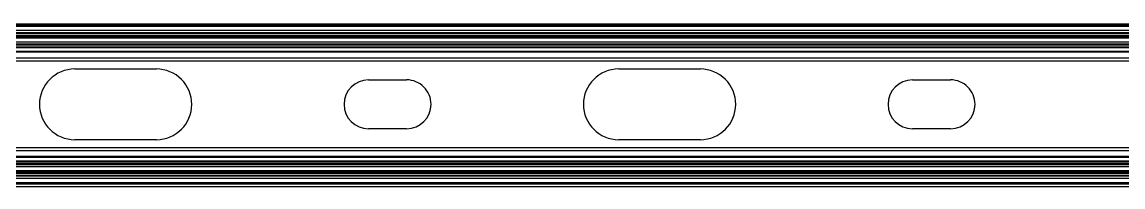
# Model space of a CAD drawing. Header units: inches. Extents: x 17 to 3130, y 15 to 659.
# Drawn here: x 1863.6 to 1964.8, y 334.1 to 349.2 of the extents above; entities that cross this region are included whole.
import ezdxf

# ---------------------------------------------------------------- set-up
doc = ezdxf.new("R2010")
doc.units = ezdxf.units.IN
doc.header["$MEASUREMENT"] = 0
doc.layers.add('MAIN-1', color=7, linetype='Continuous')
doc.layers.add('MAIN-2', color=7, linetype='Continuous')

msp = doc.modelspace()

# ---------------------------------------------------------------- linework, layer by layer
msp.add_line((1642.46998, 348.97272), (2272.46993, 349.23007))
at = {"layer": 'MAIN-1'}
for p, q in [((2272.47184, 347.75919), (1642.46998, 347.75919)), ((1868.50126, 344.90919), (1876.00126, 344.90919)), ((1918.50126, 344.90919), (1926.00126, 344.90919)), ((1895.50126, 343.90919), (1899.00126, 343.90919)), ((1945.50126, 343.90919), (1949.00126, 343.90919)), ((1899.00126, 339.40919), (1895.50126, 339.40919)), ((1949.00126, 339.40919), (1945.50126, 339.40919)), ((1876.00126, 338.40919), (1868.50126, 338.40919)), ((1926.00126, 338.40919), (1918.50126, 338.40919)), ((1642.46998, 335.55919), (2272.48765, 335.55919)), ((2272.4896, 334.05919), (1642.46998, 334.05919))]:
    msp.add_line(p, q, dxfattribs=at)
for centre, radius, start, end in [((1868.50126, 341.65919), 3.25, 90.0000198, 180.0000187), ((1876.00126, 341.65919), 3.25, 359.9999813, 90.0000198), ((1918.50126, 341.65919), 3.25, 90.0000198, 180.0000187), ((1926.00126, 341.65919), 3.25, 359.9999813, 90.0000198), ((1895.50126, 341.65919), 2.25, 90.0000198, 180.0000187), ((1899.00126, 341.65919), 2.25, 359.9999813, 90.0000198), ((1945.50126, 341.65919), 2.25, 90.0000198, 180.0000187), ((1949.00126, 341.65919), 2.25, 359.9999813, 90.0000198), ((1868.50126, 341.65919), 3.25, 180.0000187, 270), ((1876.00126, 341.65919), 3.25, 270, 359.9999813), ((1895.50126, 341.65919), 2.25, 180.0000187, 270), ((1899.00126, 341.65919), 2.25, 270, 359.9999813), ((1918.50126, 341.65919), 3.25, 180.0000187, 270), ((1926.00126, 341.65919), 3.25, 270, 359.9999813), ((1945.50126, 341.65919), 2.25, 180.0000187, 270), ((1949.00126, 341.65919), 2.25, 270, 359.9999813)]:
    msp.add_arc(centre, radius, start, end, dxfattribs=at)
at = {"layer": 'MAIN-2'}
for p, q in [((1642.46998, 349.00919), (2272.47022, 349.00919)), ((1642.46998, 348.97272), (2272.47027, 348.97272)), ((2272.47045, 348.83242), (1642.46998, 348.83242)), ((2272.47093, 348.45919), (1642.46998, 348.45919)), ((1642.46998, 348.25919), (2272.47119, 348.25919)), ((2272.4713, 348.17272), (1642.46998, 348.17272)), ((1642.46998, 348.03242), (2272.47148, 348.03242)), ((1642.46998, 347.94286), (2272.4716, 347.94286)), ((2272.47175, 347.82553), (1642.46998, 347.82553)), ((2272.47185, 347.75165), (1642.46998, 347.75165)), ((1642.46998, 347.3981), (2272.47231, 347.3981)), ((1642.46998, 347.18597), (2272.47258, 347.18597)), ((2272.47258, 347.18597), (1642.46998, 347.18597)), ((2272.47268, 347.11275), (1642.46998, 347.11275)), ((1642.46998, 346.95919), (2272.47288, 346.95919)), ((1642.46998, 346.89286), (2272.47296, 346.89286)), ((2272.47343, 346.53081), (1642.46998, 346.53081)), ((2272.4735, 346.47643), (1642.46998, 346.47643)), ((2272.47352, 346.45919), (1642.46998, 346.45919)), ((1642.46998, 345.94567), (2272.47419, 345.94567)), ((1642.46998, 345.67313), (2272.47454, 345.67313)), ((2272.48495, 337.64526), (1642.46998, 337.64526)), ((2272.4853, 337.37272), (1642.46998, 337.37272)), ((2272.48597, 336.85919), (1642.46998, 336.85919)), ((1642.46998, 336.84196), (2272.48599, 336.84196)), ((1642.46998, 336.78757), (2272.48606, 336.78757)), ((2272.48653, 336.42553), (1642.46998, 336.42553)), ((2272.48662, 336.35919), (1642.46998, 336.35919)), ((2272.48682, 336.20564), (1642.46998, 336.20564)), ((2272.48691, 336.13242), (1642.46998, 336.13242)), ((1642.46998, 336.13242), (2272.48691, 336.13242)), ((2272.48719, 335.92028), (1642.46998, 335.92028)), ((1642.46998, 335.56673), (2272.48764, 335.56673)), ((1642.46998, 335.49286), (2272.48774, 335.49286)), ((2272.48789, 335.37553), (1642.46998, 335.37553)), ((2272.48801, 335.28597), (1642.46998, 335.28597)), ((1642.46998, 335.14567), (2272.48819, 335.14567)), ((2272.4883, 335.05919), (1642.46998, 335.05919)), ((1642.46998, 334.85919), (2272.48856, 334.85919)), ((1642.46998, 334.48597), (2272.48905, 334.48597)), ((2272.48923, 334.34567), (1642.46998, 334.34567)), ((2272.48927, 334.30919), (1642.46998, 334.30919))]:
    msp.add_line(p, q, dxfattribs=at)

doc.saveas('drawing.dxf')
